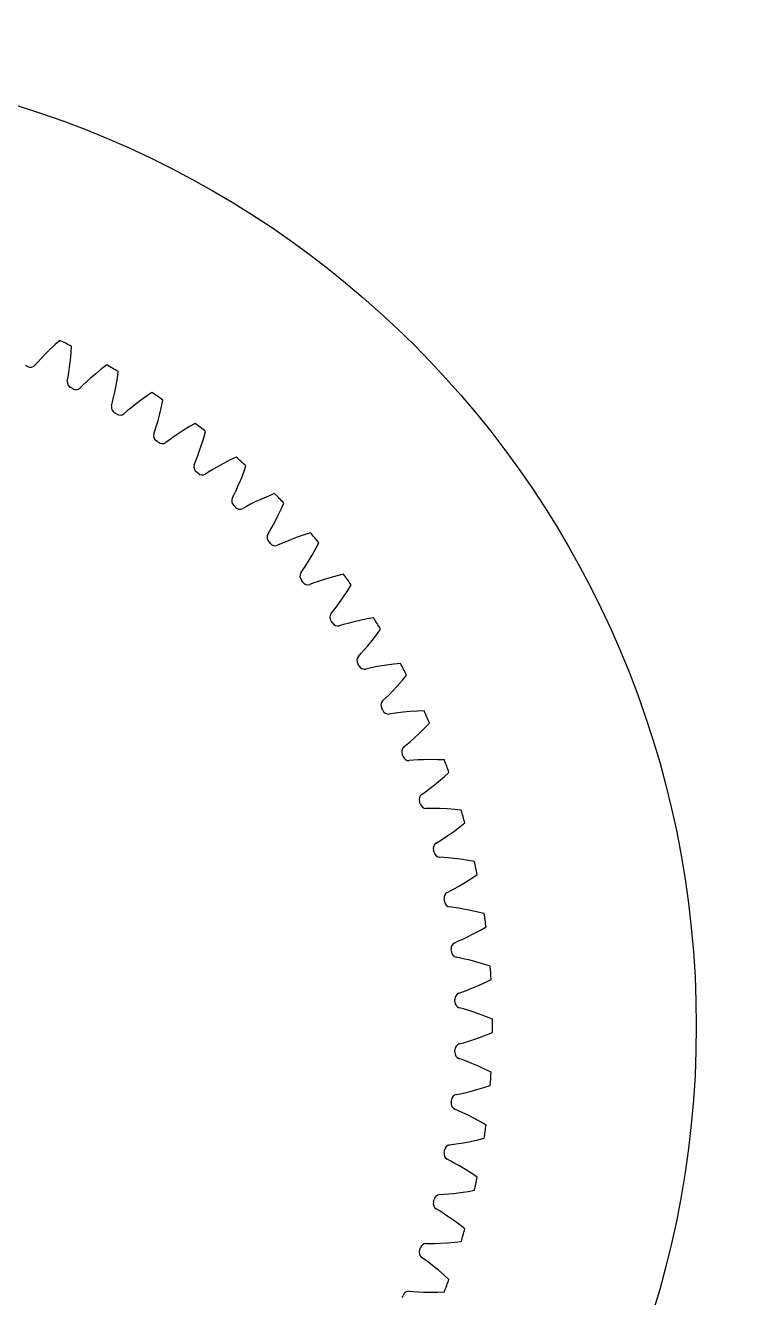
# Model space of a CAD drawing. Extents: x -3282 to 4846, y -1718 to 1845.
# Drawn here: x 179.2 to 307.4, y -8.3 to 222.9 of the extents above; entities that cross this region are included whole.
import ezdxf

# ---------------------------------------------------------------- set-up
doc = ezdxf.new("R2010")
doc.units = 0
doc.layers.get('0').update_dxf_attribs({"linetype": 'CONTINUOUS'})
doc.layers.add('DIMENSION', color=7, linetype='CONTINUOUS')
doc.layers.add('OUTLINE', color=7, linetype='CONTINUOUS')
doc.styles.add('VCDSTYLE14', font='DejaVu Sans Mono')
doc.dimstyles.get("Standard").update_dxf_attribs({"dimtxt": 2.5, "dimasz": 2.5, "dimexe": 1.25, "dimexo": 0.625, "dimtad": 1, "dimcen": 2.5, "dimazin": 3, "dimtfac": 1, "dimtmove": 0, "dimatfit": 3})

# ---------------------------------------------------------------- blocks, each defined once
blk = doc.blocks.new('*D0')
at = {"layer": 'DIMENSION'}
for p, q in [((1920.409424, 1586.460938), (1879.283569, 1563.877319)), ((1904.027975, 1583.74002), (1879.283569, 1563.877319)), ((1874.299874, 1572.952921), (1879.765015, 1563.000732)), ((1879.283569, 1563.877319), (1909.322672, 1574.098123)), ((1867.343814, 1569.133104), (1872.808838, 1559.180908)), ((1872.327515, 1560.057495), (1879.283569, 1563.877319)), ((1872.327515, 1560.057495), (1842.288417, 1549.836677)), ((1846.031494, 1545.617432), (1872.327515, 1560.057495)), ((1847.583118, 1540.194783), (1872.327515, 1560.057495))]:
    blk.add_line(p, q, dxfattribs=at)
at = {"layer": 'DIMENSION', "style": 'VCDSTYLE14'}
blk.add_text('7.9', height=20, rotation=28.77, dxfattribs=at).set_placement((1873.20752, 1561.681519))
blk = doc.blocks.new('*D1')
at = {"layer": 'DIMENSION'}
for p, q in [((1893.807739, 1612.206177), (1887.669786, 1643.337159)), ((1877.409754, 1639.370834), (1893.807739, 1612.206177)), ((1882.990479, 1640.18811), (1893.807739, 1612.206177)), ((1867.365429, 1601.984106), (1894.740479, 1612.566772)), ((1893.807739, 1612.206177), (1917.175781, 1551.758423)), ((1890.733437, 1541.536361), (1918.108521, 1552.119019)), ((1934.379883, 1507.255249), (1917.175781, 1551.758423)), ((1933.573797, 1524.593784), (1917.175781, 1551.758423)), ((1917.175781, 1551.758423), (1923.313769, 1520.627448))]:
    blk.add_line(p, q, dxfattribs=at)
at = {"layer": 'DIMENSION', "style": 'VCDSTYLE14'}
blk.add_text('64.8', height=20, rotation=291.14, dxfattribs=at).set_placement((1910.167725, 1572.65979))
blk = doc.blocks.new('*D2')
at = {"layer": 'DIMENSION'}
for p, q in [((1890.443099, 1628.95426), (1863.278442, 1612.556274)), ((1891.260376, 1623.373535), (1863.278442, 1612.556274)), ((1863.278442, 1612.556274), (1894.409424, 1618.694227)), ((1867.365429, 1601.984106), (1862.917847, 1613.489014)), ((1848.354736, 1606.786987), (1863.278442, 1612.556274)), ((1848.354736, 1606.786987), (1817.223763, 1600.648989)), ((1820.372925, 1595.969727), (1848.354736, 1606.786987)), ((1821.190104, 1590.388962), (1848.354736, 1606.786987)), ((1852.441755, 1596.214883), (1847.994141, 1607.719727))]:
    blk.add_line(p, q, dxfattribs=at)
at = {"layer": 'DIMENSION', "style": 'VCDSTYLE14'}
blk.add_text('16', height=20, rotation=21.14, dxfattribs=at).set_placement((1855.276367, 1610.534912))
blk = doc.blocks.new('*D3')
at = {"layer": 'DIMENSION'}
for p, q in [((2720.820225, 518.82797), (2690.862793, 508.370209)), ((2720.47168, 513.198486), (2690.862793, 508.370209)), ((2455.580078, 470.00296), (2690.862793, 508.370209)), ((2690.862793, 508.370209), (2722.590595, 507.971368)), ((2260.59668, 438.207214), (2455.580078, 470.00296)), ((2455.580078, 470.00296), (2423.852276, 470.401786)), ((2425.622651, 459.545186), (2455.580078, 470.00296))]:
    blk.add_line(p, q, dxfattribs=at)
at = {"layer": 'DIMENSION', "style": 'VCDSTYLE14'}
blk.add_text('%%c 238.4', height=20, rotation=9.26, dxfattribs=at).set_placement((2264.383545, 439.837952))

msp = doc.modelspace()

# ---------------------------------------------------------------- linework, layer by layer
at = {"color": 1}
for p, q in [((184.51733, 164.859338), (183.525589, 163.922062)), ((185.400743, 165.653537), (184.51733, 164.859338)), ((187.485166, 163.411827), (187.567121, 164.596924)), ((181.960263, 162.325081), (181.404406, 161.716018)), ((182.627578, 163.025478), (181.960263, 162.32508)), ((183.525589, 163.922062), (182.627578, 163.025478)), ((187.203514, 160.793649), (187.357157, 162.053248)), ((187.357157, 162.053248), (187.485166, 163.411827)), ((181.404406, 161.716018), (180.895972, 161.135543)), ((186.924704, 159.023588), (187.062432, 159.836586)), ((187.062432, 159.836586), (187.203514, 160.793649)), ((191.953335, 159.609451), (190.994969, 158.777692)), ((193.008042, 160.475263), (191.953335, 159.609451)), ((193.944703, 161.205904), (193.008042, 160.475263)), ((195.867675, 158.824253), (196.032098, 160.000746)), ((186.780306, 158.265556), (186.924704, 159.023588)), ((189.683433, 157.556746), (189.135746, 157.013152)), ((190.280422, 158.125551), (189.683433, 157.556746)), ((190.994969, 158.777692), (190.280422, 158.12555)), ((195.404073, 156.232099), (195.645207, 157.477912)), ((195.645207, 157.477912), (195.867675, 158.824253)), ((195.00247, 154.485798), (195.196574, 155.287209)), ((195.196574, 155.287209), (195.404073, 156.232099)), ((201.172252, 155.509585), (200.059719, 154.719455)), ((202.157599, 156.173108), (201.172252, 155.509585)), ((194.805546, 153.739686), (195.00247, 154.485798)), ((197.652157, 152.83009), (197.067885, 152.326026)), ((198.28737, 153.355866), (197.652157, 152.83009)), ((199.045667, 153.956575), (198.287369, 153.355865)), ((200.059719, 154.719455), (199.045667, 153.956575)), ((203.59391, 152.335576), (203.909751, 153.663118)), ((203.909751, 153.663118), (204.155842, 154.825276)), ((202.993554, 150.181504), (203.266459, 151.109618)), ((203.266459, 151.109618), (203.59391, 152.335576)), ((209.999419, 150.579669), (208.970187, 149.986496)), ((202.495528, 148.665028), (202.744018, 149.395586)), ((202.744018, 149.395586), (202.993554, 150.181504)), ((205.942096, 148.039263), (205.271755, 147.559079)), ((206.740449, 148.585612), (205.942096, 148.039263)), ((207.805248, 149.275897), (206.740449, 148.585612)), ((208.970187, 149.986496), (207.805248, 149.275897)), ((211.164538, 146.651294), (211.572215, 147.95357)), ((211.572215, 147.95357), (211.898774, 149.09573)), ((205.271755, 147.559079), (204.653744, 147.096998)), ((210.752367, 145.451164), (211.164538, 146.651294)), ((209.812788, 143.066305), (210.111633, 143.77775)), ((210.111633, 143.77775), (210.415384, 144.544347)), ((210.415384, 144.544347), (210.752367, 145.451164)), ((216.363856, 143.932905), (215.152185, 143.3053)), ((217.431958, 144.452838), (216.363856, 143.932905)), ((212.505104, 141.769391), (211.856366, 141.351546)), ((213.207309, 142.201644), (212.505104, 141.769391)), ((214.041828, 142.690973), (213.207308, 142.201644)), ((215.152185, 143.3053), (214.041828, 142.690973)), ((218.320209, 140.452757), (218.817735, 141.723423)), ((218.817735, 141.723423), (219.223172, 142.840021)), ((217.425907, 138.403202), (217.825325, 139.284302)), ((217.825325, 139.284302), (218.320209, 140.452757)), ((216.721675, 136.970795), (217.069421, 137.65966)), ((217.069421, 137.65966), (217.425907, 138.403202)), ((222.064737, 136.836749), (220.914233, 136.301374)), ((223.317236, 137.378305), (222.064737, 136.836749)), ((224.419005, 137.822463), (223.317236, 137.378305)), ((219.316965, 135.489233), (218.64066, 135.11766)), ((220.047612, 135.87145), (219.316965, 135.489233)), ((220.914233, 136.301374), (220.047612, 135.87145)), ((225.026061, 133.770165), (225.611012, 135.00303)), ((225.611012, 135.00303), (226.093351, 136.088627)), ((223.583483, 131.071123), (223.990968, 131.787986)), ((223.990968, 131.787986), (224.450876, 132.639078)), ((224.450876, 132.639078), (225.026061, 133.770165)), ((223.188532, 130.408193), (223.583483, 131.071123)), ((227.32418, 129.447945), (226.42968, 129.079521)), ((228.509228, 129.901761), (227.32418, 129.447945)), ((229.796453, 130.354627), (228.509228, 129.901761)), ((230.926521, 130.720848), (229.796453, 130.354627)), ((225.674152, 128.749202), (224.973574, 128.425711)), ((226.42968, 129.079521), (225.674152, 128.749202)), ((231.249424, 126.636076), (231.918951, 127.825133)), ((231.918951, 127.825133), (232.475842, 128.874439)), ((230.078582, 124.730929), (230.596739, 125.547867)), ((230.596739, 125.547867), (231.249424, 126.636076)), ((229.181852, 123.410473), (229.622085, 124.044237)), ((229.622085, 124.044237), (230.078582, 124.730929)), ((234.45426, 122.534121), (233.240442, 122.164075)), ((235.76994, 122.896092), (234.45426, 122.534121)), ((236.922801, 123.182591), (235.76994, 122.896092)), ((231.545691, 121.582135), (230.824255, 121.308301)), ((232.322421, 121.858946), (231.545691, 121.582135)), ((233.240442, 122.164075), (232.322421, 121.858946)), ((236.959978, 119.085244), (237.710818, 120.224702)), ((237.710818, 120.224702), (238.339549, 121.232605)), ((235.659092, 117.266412), (236.232974, 118.045215)), ((236.232974, 118.045215), (236.959978, 119.085244)), ((234.672436, 116.011725), (235.155806, 116.613237)), ((235.155806, 116.613237), (235.659092, 117.266412)), ((236.902979, 114.022948), (236.164198, 113.800106)), ((237.697126, 114.244903), (236.902979, 114.022948)), ((238.634195, 114.485251), (237.697126, 114.244903)), ((239.87087, 114.769724), (238.634195, 114.485251)), ((241.208594, 115.039036), (239.87087, 114.769724)), ((242.378633, 115.244418), (241.208594, 115.039036)), ((241.33212, 110.167676), (242.129903, 111.154458)), ((242.129903, 111.154458), (242.958398, 112.238764)), ((242.958398, 112.238764), (243.655905, 113.200354)), ((239.633535, 108.247997), (240.157686, 108.814325)), ((240.157686, 108.814325), (240.70531, 109.430802)), ((240.70531, 109.430802), (241.33212, 110.167676)), ((243.479162, 106.448883), (242.527609, 106.274487)), ((244.732668, 106.646397), (243.479162, 106.448883)), ((246.08592, 106.821738), (244.732668, 106.646397)), ((247.267435, 106.945001), (246.08592, 106.821738)), ((241.719914, 106.108469), (240.967388, 105.937706)), ((242.52761, 106.274487), (241.719914, 106.108469)), ((247.636124, 103.906227), (248.399009, 104.816819)), ((245.192651, 101.262273), (245.869336, 101.953627)), ((245.869336, 101.953627), (246.73401, 102.882356)), ((246.73401, 102.882356), (247.636124, 103.906227)), ((244.040978, 100.157112), (244.603358, 100.685498)), ((244.603358, 100.685498), (245.192651, 101.262273)), ((245.973029, 97.877258), (245.210425, 97.759403)), ((246.790338, 97.986529), (245.973029, 97.877258)), ((247.751738, 98.094123), (246.790338, 97.986529)), ((249.015968, 98.203716), (247.751738, 98.094123)), ((250.378155, 98.284231), (249.015968, 98.203716)), ((251.56539, 98.324777), (250.378155, 98.284231)), ((250.749868, 94.309237), (251.721207, 95.267686)), ((251.721207, 95.267686), (252.545754, 96.122843)), ((248.471162, 92.266357), (249.099254, 92.80062)), ((249.099253, 92.80062), (249.822516, 93.443088)), ((249.822516, 93.443088), (250.749868, 94.309237)), ((247.873294, 91.778488), (248.471162, 92.266357)), ((249.641604, 89.369415), (248.872636, 89.305044)), ((250.464544, 89.421407), (249.641604, 89.369415)), ((251.431107, 89.461675), (250.464544, 89.421407)), ((252.699903, 89.482813), (251.431107, 89.461675)), ((254.064388, 89.468111), (252.699903, 89.482813)), ((255.251559, 89.42574), (254.064388, 89.468111)), ((254.157914, 85.47687), (255.193745, 86.365227)), ((255.193745, 86.365227), (256.075936, 87.160784)), ((251.111811, 83.152946), (251.742255, 83.597921)), ((251.742255, 83.597921), (252.406085, 84.087069)), ((252.406084, 84.087069), (253.172402, 84.677519)), ((253.172402, 84.677519), (254.157914, 85.47687)), ((252.707765, 80.626389), (251.93618, 80.615816)), ((253.532328, 80.62085), (252.707765, 80.626389)), ((254.499345, 80.593596), (253.532327, 80.62085)), ((255.766524, 80.526175), (254.499345, 80.593596)), ((257.12666, 80.416327), (255.766524, 80.526175)), ((258.307984, 80.291247), (257.12666, 80.416327)), ((255.902672, 75.699627), (256.941544, 76.428285)), ((256.941544, 76.428285), (258.03682, 77.242222)), ((258.03682, 77.242222), (258.972357, 77.974302)), ((253.740752, 74.322507), (254.4007, 74.722421)), ((254.4007, 74.722421), (255.097034, 75.164071)), ((255.097034, 75.164071), (255.902672, 75.699627)), ((255.156574, 71.690777), (254.386131, 71.734053)), ((255.978742, 71.627732), (255.156574, 71.690777)), ((256.941503, 71.533089), (255.978742, 71.627732)), ((258.200892, 71.377439), (256.941503, 71.533089)), ((259.550052, 71.17298), (258.200892, 71.377439)), ((260.719773, 70.9658), (259.550052, 71.17298)), ((258.000025, 66.553151), (259.087195, 67.207565)), ((259.087195, 67.207565), (260.23658, 67.943117)), ((260.23658, 67.943117), (261.220906, 68.608155)), ((255.747308, 65.330193), (256.433545, 65.683098)), ((256.433545, 65.683098), (257.158991, 66.075098)), ((257.158991, 66.075098), (258.000025, 66.553151)), ((256.976101, 62.606111), (256.210554, 62.703025)), ((257.791869, 62.485869), (256.976101, 62.606111)), ((258.745682, 62.324297), (257.791868, 62.485869)), ((259.991146, 62.081175), (258.745682, 62.324297)), ((261.322757, 61.783102), (259.991146, 62.081175)), ((262.475177, 61.494831), (261.322757, 61.783102)), ((259.454243, 57.282651), (260.584414, 57.859634)), ((260.584414, 57.859634), (261.78231, 58.513217)), ((261.78231, 58.513217), (262.810628, 59.107972)), ((257.121704, 56.219814), (257.830887, 56.523989)), ((257.830887, 56.523989), (258.58191, 56.86443)), ((258.58191, 56.86443), (259.454243, 57.282651)), ((258.157482, 53.416652), (257.40056, 53.566731)), ((258.962875, 53.239797), (258.157482, 53.416652)), ((259.903094, 53.012084), (258.962874, 53.239797)), ((261.128565, 52.682675), (259.903094, 53.012084)), ((262.43614, 52.29244), (261.128565, 52.682675)), ((263.565643, 51.924482), (262.43614, 52.29244)), ((261.425908, 48.430033), (262.666477, 48.998463)), ((262.666477, 48.998463), (263.733778, 49.520037)), ((257.857245, 47.035754), (258.585919, 47.289718)), ((258.585919, 47.289718), (259.35886, 47.576941)), ((259.35886, 47.576941), (260.258242, 47.933293)), ((260.258242, 47.933293), (261.425908, 48.430033)), ((258.694961, 44.167168), (257.950352, 44.369682)), ((259.486055, 43.934562), (258.694961, 44.167168)), ((260.408099, 43.641818), (259.486055, 43.934562)), ((261.607607, 43.227727), (260.408099, 43.641818)), ((262.884775, 42.747231), (261.607607, 43.227727)), ((263.985859, 42.301379), (262.884775, 42.747231)), ((261.607576, 38.964703), (262.884775, 39.445211)), ((262.884775, 39.445211), (263.985859, 39.891063)), ((257.950346, 37.822757), (258.69496, 38.025273)), ((258.69496, 38.025273), (259.486055, 38.257879)), ((259.486055, 38.257879), (260.408103, 38.550624)), ((260.408103, 38.550624), (261.607576, 38.964703)), ((258.585919, 34.902723), (257.85725, 35.156685)), ((259.35886, 34.6155), (258.585919, 34.902723)), ((260.258238, 34.25915), (259.35886, 34.6155)), ((261.425938, 33.762395), (260.258238, 34.25915)), ((262.666477, 33.193978), (261.425938, 33.762395)), ((263.733778, 32.672404), (262.666477, 33.193978)), ((262.43614, 29.900001), (263.565643, 30.267959)), ((257.400555, 28.625709), (258.157482, 28.775789)), ((258.157482, 28.775789), (258.962875, 28.952644)), ((258.962875, 28.952644), (259.903098, 29.180358)), ((259.903098, 29.180358), (261.128534, 29.509757)), ((261.128534, 29.509757), (262.43614, 29.900001)), ((257.830888, 25.668452), (257.121709, 25.972624)), ((258.58191, 25.328011), (257.830888, 25.668452)), ((259.45424, 24.909792), (258.58191, 25.328011)), ((260.584443, 24.332792), (259.45424, 24.909792)), ((261.78231, 23.679224), (260.584443, 24.332792)), ((262.810628, 23.084469), (261.78231, 23.679224)), ((256.210548, 19.489415), (256.976101, 19.58633)), ((256.976101, 19.58633), (257.791869, 19.706572)), ((257.791869, 19.706572), (258.745686, 19.868145)), ((258.745686, 19.868145), (259.991115, 20.111259)), ((259.991115, 20.111259), (261.322757, 20.409339)), ((261.322757, 20.409339), (262.475177, 20.69761)), ((256.433546, 16.509343), (255.747313, 16.862245)), ((257.158991, 16.117343), (256.433546, 16.509343)), ((258.000022, 15.639292), (257.158991, 16.117343)), ((259.087222, 14.984859), (258.000022, 15.639292)), ((260.23658, 14.249324), (259.087222, 14.984859)), ((261.220906, 13.584286), (260.23658, 14.249324)), ((254.386125, 10.458388), (255.156573, 10.501664)), ((255.156573, 10.501664), (255.978742, 10.564709)), ((255.978742, 10.564709), (256.941507, 10.659352)), ((256.941507, 10.659352), (258.20086, 10.814998)), ((258.20086, 10.814998), (259.550052, 11.019461)), ((259.550052, 11.019461), (260.719773, 11.226642)), ((254.4007, 7.47002), (253.740756, 7.869931)), ((255.097034, 7.02837), (254.4007, 7.47002)), ((255.902668, 6.492816), (255.097033, 7.02837)), ((256.94157, 5.764137), (255.902668, 6.492816)), ((258.03682, 4.950219), (256.94157, 5.764137)), ((258.972357, 4.218139), (258.03682, 4.950219)), ((251.936174, 1.576625), (252.707764, 1.566052)), ((252.707764, 1.566052), (253.532328, 1.571591)), ((253.532327, 1.571591), (254.499349, 1.598846)), ((254.499349, 1.598846), (255.766492, 1.666264)), ((255.766492, 1.666264), (257.12666, 1.776114)), ((257.12666, 1.776114), (258.307984, 1.901194)), ((251.742255, -1.405481), (251.111815, -0.960508)), ((252.406085, -1.894628), (251.742255, -1.405481)), ((253.172399, -2.485076), (252.406084, -1.894628)), ((254.157939, -3.284449), (253.172399, -2.485076)), ((255.193745, -4.172786), (254.157939, -3.284449)), ((256.075936, -4.968343), (255.193745, -4.172786)), ((248.87263, -7.112603), (249.641603, -7.176974)), ((249.641603, -7.176974), (250.464544, -7.228966)), ((250.464544, -7.228966), (251.431111, -7.269234)), ((251.431111, -7.269234), (252.69987, -7.290372)), ((252.69987, -7.290372), (254.064388, -7.27567)), ((254.064388, -7.27567), (255.251559, -7.233299))]:
    msp.add_line(p, q, dxfattribs=at)
for centre, radius, start, end in [((125.991021, 41.096382), 138, 63.499628, 64.500372), ((125.990942, 41.096221), 131.25, 65.907943, 66.092057), ((180.083009, 161.913178), 1.125, 242.738787, 316.272366), ((125.991032, 41.096376), 138, 59.499628, 60.500372), ((187.893602, 158.103698), 1.125, 171.727913, 245.2612), ((125.990942, 41.096221), 131.25, 61.907943, 62.092057), ((188.379008, 157.845602), 1.125, 238.738787, 312.272366), ((125.991042, 41.09637), 138, 55.499628, 56.500372), ((195.904839, 153.500562), 1.125, 167.727913, 241.2612), ((125.990942, 41.096221), 131.25, 57.907943, 58.092057), ((196.371059, 153.209235), 1.125, 234.738787, 308.272366), ((125.991053, 41.096362), 138, 51.499628, 52.500372), ((203.575463, 148.349804), 1.125, 163.727913, 237.2612), ((125.990942, 41.096221), 131.25, 53.907943, 54.092057), ((204.020226, 148.026665), 1.125, 230.738787, 304.272366), ((125.991062, 41.096354), 138, 47.499628, 48.500372), ((210.868103, 142.676517), 1.125, 159.727913, 233.2612), ((125.990942, 41.096221), 131.25, 49.907943, 50.092057), ((211.289241, 142.32314), 1.125, 226.738787, 300.272366), ((217.747229, 136.508341), 1.125, 155.727913, 229.2612), ((125.991071, 41.096345), 138, 43.499628, 44.500372), ((125.990942, 41.096221), 131.25, 45.907943, 46.092057), ((218.142691, 136.126448), 1.125, 222.738787, 296.272366), ((224.179329, 129.875327), 1.125, 151.727913, 225.2612), ((125.99108, 41.096336), 138, 39.499628, 40.500372), ((125.990942, 41.096221), 131.25, 41.907943, 42.092057), ((224.547188, 129.466778), 1.125, 218.738787, 292.272366), ((230.133064, 122.809789), 1.125, 147.727913, 221.2612), ((125.991087, 41.096326), 138, 35.499628, 36.500372), ((125.990942, 41.096221), 131.25, 37.907943, 38.092057), ((230.471528, 122.376575), 1.125, 214.738787, 288.272366), ((235.57943, 115.346152), 1.125, 143.727913, 217.2612), ((125.990942, 41.096221), 131.25, 33.907943, 34.092057), ((235.88685, 114.890383), 1.125, 210.738787, 284.272366), ((125.991094, 41.096316), 138, 31.499628, 32.500372), ((240.491891, 107.520777), 1.125, 139.727913, 213.2612), ((125.990942, 41.096221), 131.25, 29.907943, 30.092057), ((240.766769, 107.044673), 1.125, 206.738787, 280.272366), ((125.991101, 41.096305), 138, 27.499628, 28.500372), ((244.846515, 99.371787), 1.125, 135.727913, 209.2612), ((125.990942, 41.096221), 131.25, 25.907943, 26.092057), ((245.087513, 98.877669), 1.125, 202.738787, 276.272366), ((125.991106, 41.096294), 138, 23.499628, 24.500372), ((248.622087, 90.938885), 1.125, 131.727913, 205.2612), ((125.990942, 41.096221), 131.25, 21.907943, 22.092057), ((248.82803, 90.429159), 1.125, 198.738787, 272.272366), ((125.991111, 41.096282), 138, 19.499628, 20.500372), ((251.800212, 82.263155), 1.125, 127.727913, 201.2612), ((125.990942, 41.096221), 131.25, 17.907943, 18.092057), ((251.970097, 81.740305), 1.125, 194.738787, 268.272366), ((125.991115, 41.09627), 138, 15.499628, 16.500372), ((254.365407, 73.386863), 1.125, 123.727913, 197.2612), ((125.990942, 41.096221), 131.25, 13.907943, 14.092057), ((254.498406, 72.853436), 1.125, 190.738787, 264.272366), ((125.991118, 41.096258), 138, 11.499628, 12.500372), ((256.305175, 64.353255), 1.125, 119.727913, 193.2612), ((125.990942, 41.096221), 131.25, 9.907943, 10.092057), ((256.400639, 63.81185), 1.125, 186.738787, 260.272366), ((125.99112, 41.096246), 138, 7.499628, 8.500372), ((257.610065, 55.20634), 1.125, 115.727913, 189.2612), ((125.990942, 41.096221), 131.25, 5.907943, 6.092057), ((257.66753, 54.659595), 1.125, 182.738787, 256.272366), ((125.991121, 41.096233), 138, 3.499628, 4.500372), ((258.273719, 45.990683), 1.125, 111.727913, 185.2612), ((125.990942, 41.096221), 131.25, 1.907943, 2.092057), ((258.292906, 45.441261), 1.125, 178.738787, 252.272366), ((125.991122, 41.096221), 138, 359.499628, 0.500372), ((258.292906, 36.75118), 1.125, 107.727913, 181.2612), ((258.273719, 36.201758), 1.125, 174.738787, 248.272366), ((125.990942, 41.096221), 131.25, 357.907943, 358.092057), ((125.991121, 41.096208), 138, 355.499628, 356.500372), ((257.66753, 27.532846), 1.125, 103.727913, 177.2612), ((257.610065, 26.986101), 1.125, 170.738787, 244.272366), ((125.990942, 41.096221), 131.25, 353.907943, 354.092057), ((125.99112, 41.096196), 138, 351.499628, 352.500372), ((125.990942, 41.096221), 131.25, 349.907943, 350.092057), ((256.400639, 18.380591), 1.125, 99.727913, 173.2612), ((256.305175, 17.839186), 1.125, 166.738787, 240.272366), ((125.991118, 41.096183), 138, 347.499628, 348.500372), ((125.990942, 41.096221), 131.25, 345.907943, 346.092057), ((254.498406, 9.339005), 1.125, 95.727913, 169.2612), ((254.365407, 8.805578), 1.125, 162.738787, 236.272366), ((125.991115, 41.096171), 138, 343.499628, 344.500372), ((251.800212, -0.070714), 1.125, 158.738787, 232.272366), ((125.990942, 41.096221), 131.25, 341.907943, 342.092057), ((251.970096, 0.452136), 1.125, 91.727913, 165.2612), ((125.991111, 41.096159), 138, 339.499628, 340.500372), ((125.990942, 41.096221), 131.25, 337.907943, 338.092057), ((248.82803, -8.236719), 1.125, 87.727913, 161.2612)]:
    msp.add_arc(centre, radius, start, end, dxfattribs=at)
at = {"layer": 'OUTLINE'}
msp.add_circle((125.990942, 41.096221), 175, dxfattribs=at)

# ---------------------------------------------------------------- dimensions: what is measured, and where the dimension line sits
at = {"layer": 'DIMENSION'}
for picture in ['*D1', '*D2', '*D0', '*D3']:
    dim = msp.add_linear_dim(base=(0, 0), p1=(0, 0), p2=(0, 0), dimstyle='Standard', dxfattribs=at)
    dim.commit()
    dim.dimension.update_dxf_attribs({"geometry": picture, "text_midpoint": (0, 0)})

doc.saveas('drawing.dxf')
